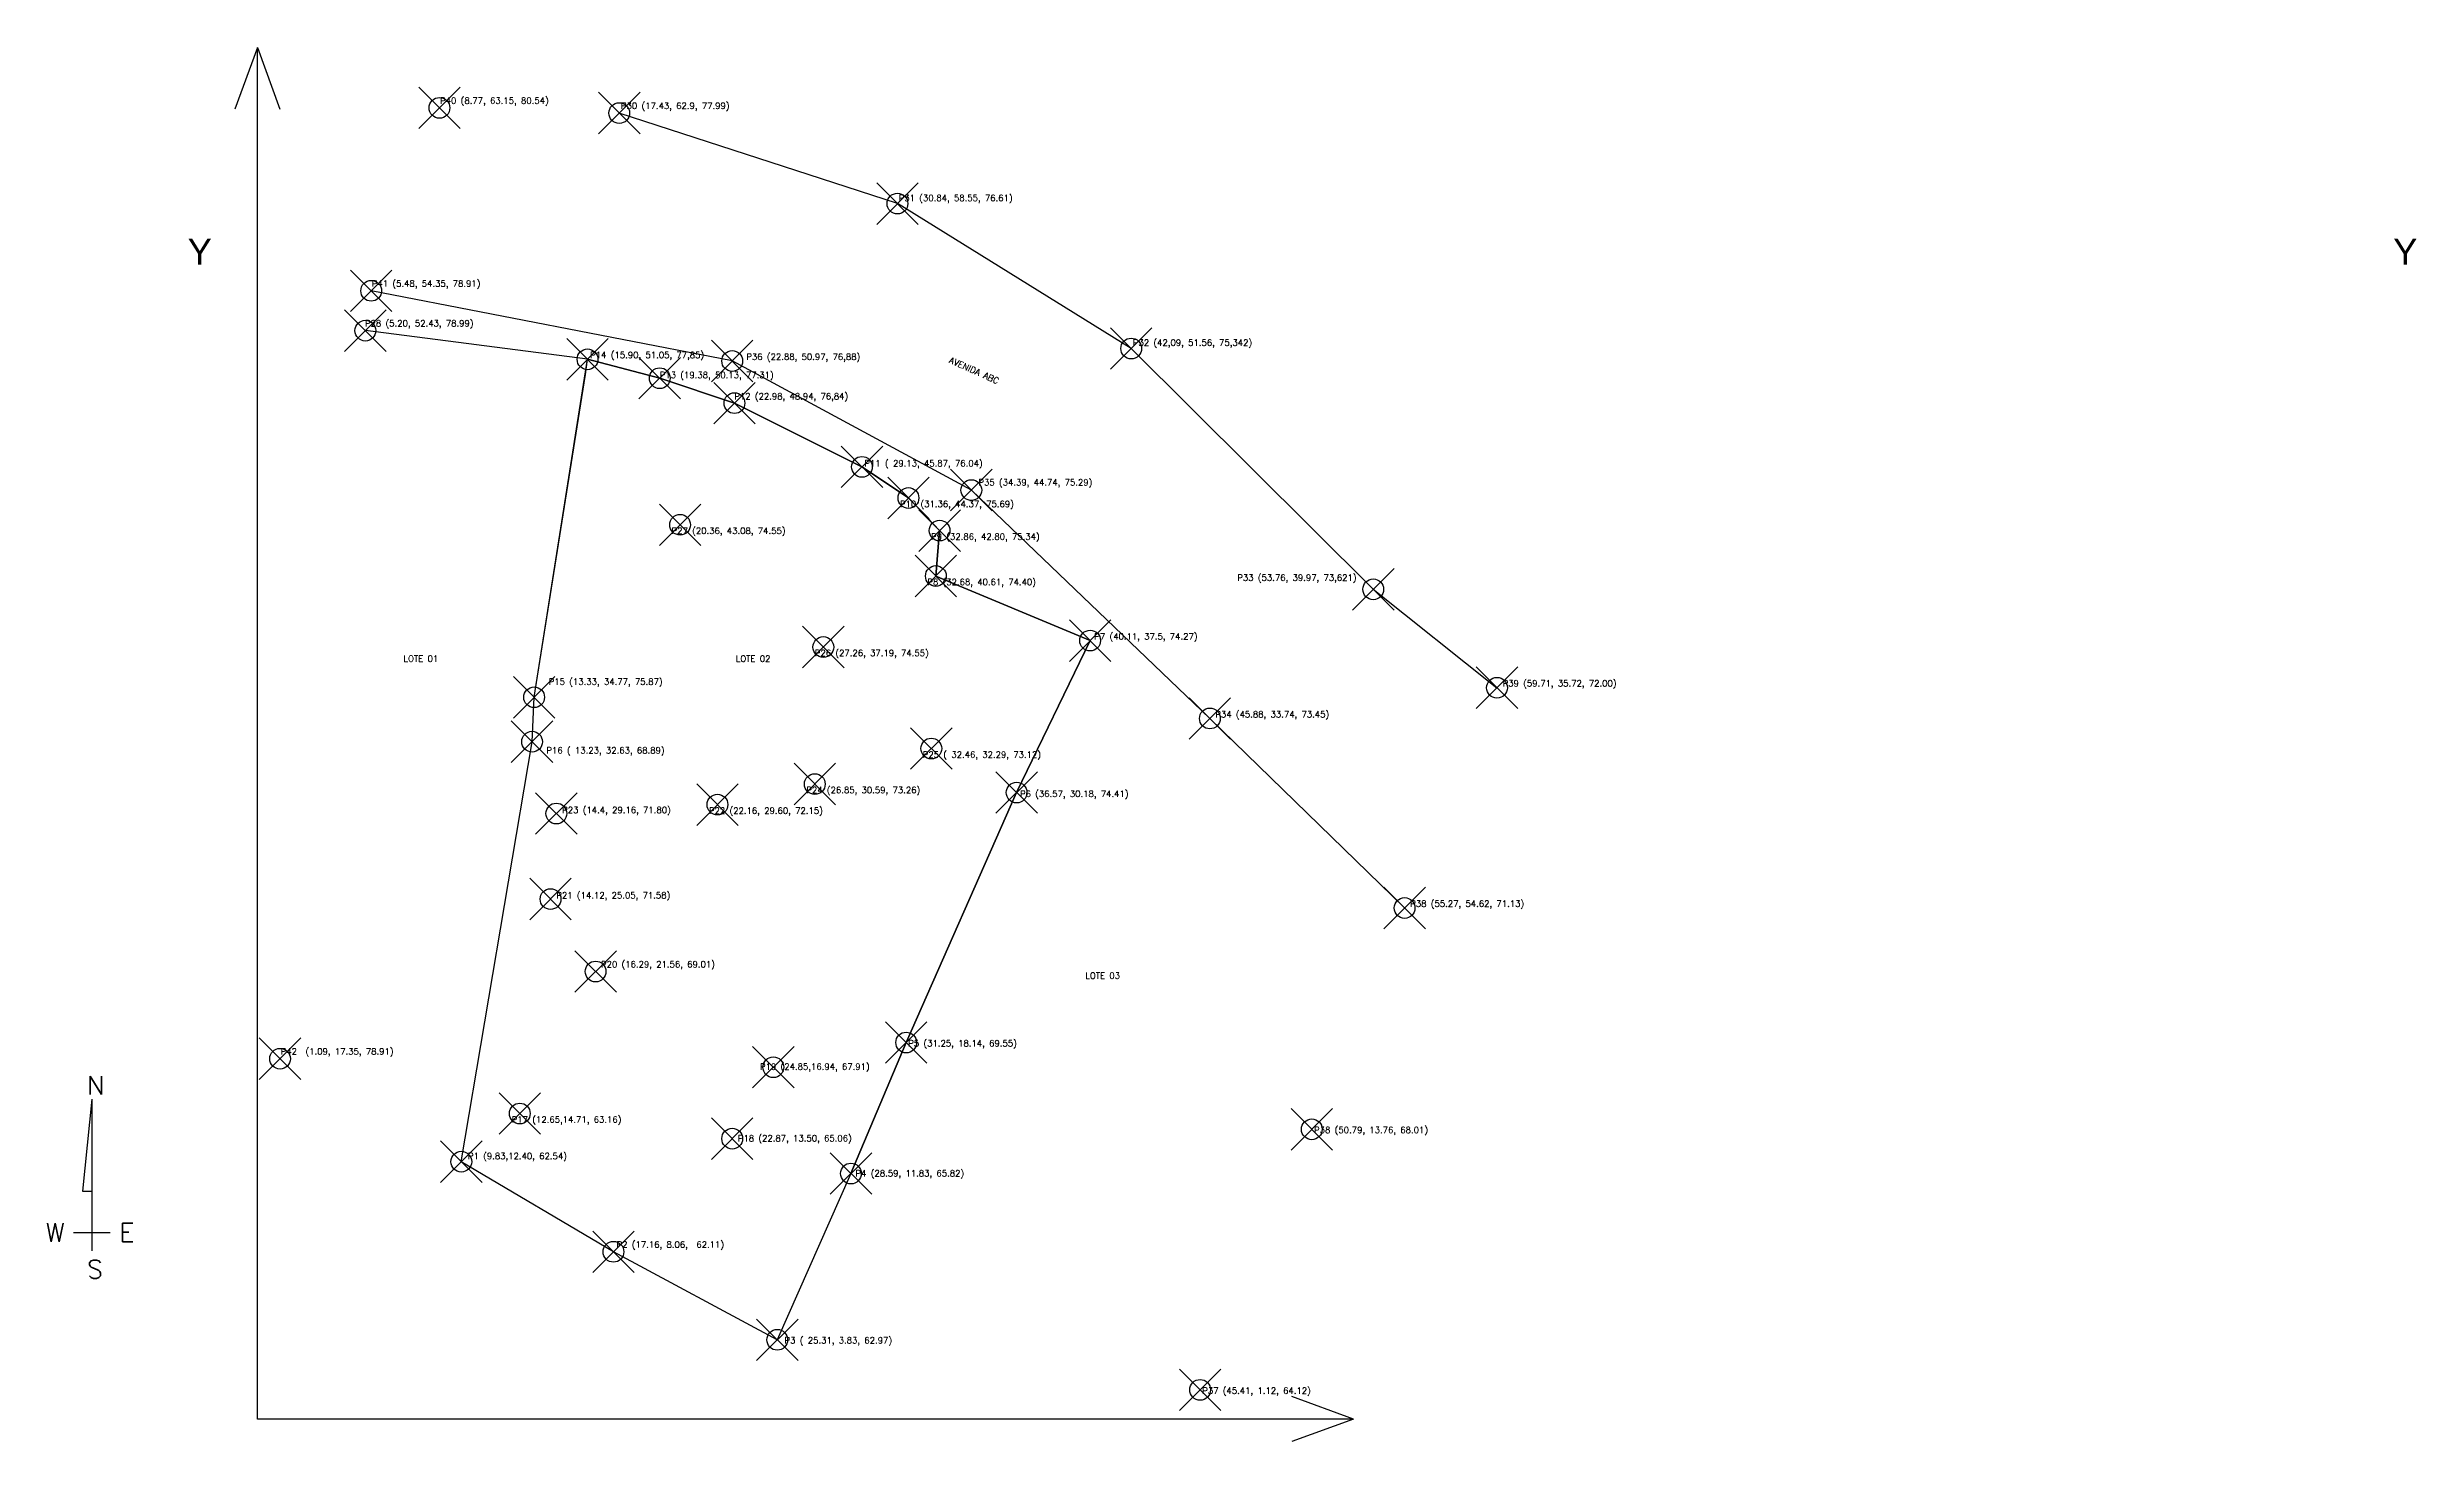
# Model space of a CAD drawing. Header units: inches. Extents: x 555647 to 1112117, y 8563097 to 17126483.
# Drawn here: x 556036.2 to 556150.3, y 8563213.5 to 8563280.6 of the extents above; entities that cross this region are included whole.
import ezdxf

# ---------------------------------------------------------------- set-up
doc = ezdxf.new("R2010")
doc.units = ezdxf.units.IN
doc.header["$MEASUREMENT"] = 0
doc.header["$PDMODE"] = 35
doc.header["$PDSIZE"] = -1
doc.linetypes.add('CONTINUO', pattern=[0])
for name, color, linetype in [('_CASA', 7, 'CONTINUO'), ('_MF', 7, 'CONTINUO'), ('_MURO', 7, 'CONTINUO'), ('_PN', 7, 'CONTINUO'), ('MF', 6, 'CONTINUO'), ('MURO', 5, 'CONTINUO'), ('PORTÃO', 1, 'Continuous')]:
    doc.layers.add(name, color=color, linetype=linetype)
doc.styles.add('ARIAL', font='ARIAL', dxfattribs={"height": 0.2})
doc.styles.add('SIMPLEX', font='simplex.shx', dxfattribs={"height": 0.3})

# ---------------------------------------------------------------- blocks, each defined once
blk = doc.blocks.new('SIMB_PONTO')
at = {"color": 0}
blk.add_point((0, 0), dxfattribs=at)
for tag in ['desc:', 'cota:', 'pto:']:
    blk.add_attdef(tag, (0, 0), '', height=1)
blk = doc.blocks.new('Norte2')
for p, q in [((0, 0.125), (0, -0.125)), ((0.28125, 0.0625), (0.28125, 0)), ((0.90625, 0), (0.28125, 0.0625)), ((0.90625, 0), (-0.125, 0))]:
    blk.add_line(p, q)
at = {"style": 'SIMPLEX'}
for s, p in [('W', (-0.0625, 0.3125)), ('S', (-0.3125, 0.03125)), ('N', (0.9375, 0.03125)), ('E', (-0.0625, -0.1875))]:
    blk.add_text(s, height=0.125, rotation=270, dxfattribs=at).set_placement(p)

msp = doc.modelspace()

# ---------------------------------------------------------------- linework, layer by layer
for p, q in [((556046.29, 8563280.61), (556045.2, 8563277.64)), ((556046.29, 8563214.54), (556046.29, 8563280.61)), ((556046.29, 8563280.61), (556047.37, 8563277.64)), ((556100.04, 8563254.51), (556106, 8563249.77, 65)), ((556092.17, 8563248.29), (556101.55, 8563239.16, 65)), ((556099.09, 8563214.54), (556096.12, 8563215.63)), ((556099.09, 8563214.54), (556046.29, 8563214.54)), ((556099.09, 8563214.54), (556096.12, 8563213.46))]:
    msp.add_line(p, q)
for points in [[(556086.4, 8563252.04), (556082.86, 8563244.72), (556077.54, 8563232.68), (556074.88, 8563226.37), (556071.33, 8563218.36), (556063.44, 8563222.6), (556056.11, 8563226.94), (556059.52, 8563247.17), (556059.62, 8563249.31), (556062.19, 8563265.59), (556062.19, 8563265.59), (556065.67, 8563264.68), (556069.27, 8563263.48), (556075.41, 8563260.41), (556077.65, 8563258.91), (556079.15, 8563257.34), (556078.97, 8563255.15), (556086.4, 8563252.04)], [(556078.97, 8563255.15), (556079.15, 8563257.34), (556077.65, 8563258.91), (556075.41, 8563260.41), (556069.27, 8563263.48), (556065.67, 8563264.68), (556062.19, 8563265.59)]]:
    msp.add_lwpolyline(points)
at = {"layer": 'MF'}
for points in [[(556100.04, 8563254.51), (556088.38, 8563266.11), (556077.12, 8563273.09), (556063.72, 8563277.45)], [(556092.17, 8563248.29), (556080.68, 8563259.29), (556069.16, 8563265.51), (556051.77, 8563268.89)]]:
    msp.add_lwpolyline(points, dxfattribs=at)
at = {"layer": 'MURO'}
msp.add_line((556062.19, 8563265.59), (556051.49, 8563266.97), dxfattribs=at)
for points in [[(556074.88, 8563226.37), (556071.33, 8563218.36), (556063.44, 8563222.6), (556056.11, 8563226.94), (556059.52, 8563247.17), (556059.62, 8563249.31), (556062.09, 8563264.86), (556062.19, 8563265.59)], [(556074.88, 8563226.37), (556077.54, 8563232.68), (556082.86, 8563244.72), (556086.4, 8563252.04)]]:
    msp.add_lwpolyline(points, dxfattribs=at)
at = {"layer": 'PORTÃO'}
msp.add_line((556086.4, 8563252.04), (556078.97, 8563255.15), dxfattribs=at)

# ---------------------------------------------------------------- block references
at = {"xscale": 7.086614173228346, "yscale": 7.086614173228346, "zscale": 7.086614173228346, "rotation": 90}
msp.add_blockref('Norte2', (556038.31, 8563223.53), dxfattribs=at)
at = {"layer": '_CASA', "color": 3}
ref = msp.add_blockref('SIMB_PONTO', (556082.86, 8563244.72, 74.42), dxfattribs=at)
ref.add_attrib('COTA', 'P6 (36.57, 30.18, 74.41)', (556083.02, 8563244.51, 74.42), dxfattribs={"layer": '0', "color": 7, "height": 0.3, "style": 'SIMPLEX'})
ref = msp.add_blockref('SIMB_PONTO', (556062.58, 8563236.1, 69.02), dxfattribs=at)
ref.add_attrib('COTA', 'P20 (16.29, 21.56, 69.01)', (556062.84, 8563236.3, 69.02), dxfattribs={"layer": '0', "color": 7, "height": 0.3, "style": 'SIMPLEX'})
at = {"layer": '_MF', "color": 40, "true_color": 0xf8d731}
ref = msp.add_blockref('SIMB_PONTO', (556055.06, 8563277.7, 65), dxfattribs=at)
ref.add_attrib('COTA', 'P40 (8.77, 63.15, 80.54)', (556055.09, 8563277.9, 65), dxfattribs={"layer": '0', "color": 7, "height": 0.3, "style": 'SIMPLEX'})
at = {"layer": '_MF', "color": 3}
ref = msp.add_blockref('SIMB_PONTO', (556063.72, 8563277.45, 77.99), dxfattribs=at)
ref.add_attrib('COTA', 'P30 (17.43, 62.9, 77.99)', (556063.8, 8563277.65, 77.99), dxfattribs={"layer": '0', "color": 7, "height": 0.3, "style": 'SIMPLEX'})
ref = msp.add_blockref('SIMB_PONTO', (556077.12, 8563273.09, 76.61), dxfattribs=at)
ref.add_attrib('COTA', 'P31 (30.84, 58.55, 76.61)', (556077.18, 8563273.21, 76.61), dxfattribs={"layer": '0', "color": 7, "height": 0.3, "style": 'SIMPLEX'})
ref = msp.add_blockref('SIMB_PONTO', (556051.77, 8563268.89, 78.92), dxfattribs=at)
ref.add_attrib('COTA', 'P41 (5.48, 54.35, 78.91)', (556051.8, 8563269.09, 78.92), dxfattribs={"layer": '0', "color": 7, "height": 0.3, "style": 'SIMPLEX'})
ref = msp.add_blockref('SIMB_PONTO', (556069.16, 8563265.51, 76.88), dxfattribs=at)
ref.add_attrib('COTA', 'P36 (22.88, 50.97, 76,88)', (556069.84, 8563265.56, 76.88), dxfattribs={"layer": '0', "color": 7, "height": 0.3, "style": 'SIMPLEX'})
ref = msp.add_blockref('SIMB_PONTO', (556088.38, 8563266.11, 75.34), dxfattribs=at)
ref.add_attrib('COTA', 'P32 (42,09, 51.56, 75,342)', (556088.46, 8563266.24, 75.34), dxfattribs={"layer": '0', "color": 7, "height": 0.3, "style": 'SIMPLEX'})
ref = msp.add_blockref('SIMB_PONTO', (556080.68, 8563259.29, 75.29), dxfattribs=at)
ref.add_attrib('COTA', 'P35 (34.39, 44.74, 75.29)', (556081.02, 8563259.51, 75.29), dxfattribs={"layer": '0', "color": 7, "height": 0.3, "style": 'SIMPLEX'})
ref = msp.add_blockref('SIMB_PONTO', (556100.04, 8563254.51, 73.62), dxfattribs=at)
ref.add_attrib('COTA', 'P33 (53.76, 39.97, 73,621)', (556093.49, 8563254.92, 73.62), dxfattribs={"layer": '0', "color": 7, "height": 0.3, "style": 'SIMPLEX'})
at = {"layer": '_MF', "color": 40, "true_color": 0xf8d731}
ref = msp.add_blockref('SIMB_PONTO', (556106, 8563249.77, 65), dxfattribs=at)
ref.add_attrib('COTA', 'P39 (59.71, 35.72, 72.00)', (556106.27, 8563249.83, 65), dxfattribs={"layer": '0', "color": 7, "height": 0.3, "style": 'SIMPLEX'})
at = {"layer": '_MF', "color": 3}
ref = msp.add_blockref('SIMB_PONTO', (556092.17, 8563248.29, 73.45), dxfattribs=at)
ref.add_attrib('COTA', 'P34 (45.88, 33.74, 73.45)', (556092.43, 8563248.34, 73.45), dxfattribs={"layer": '0', "color": 7, "height": 0.3, "style": 'SIMPLEX'})
at = {"layer": '_MF', "color": 40, "true_color": 0xf8d731}
ref = msp.add_blockref('SIMB_PONTO', (556101.55, 8563239.16, 65), dxfattribs=at)
ref.add_attrib('COTA', 'P38 (55.27, 54.62, 71.13)', (556101.82, 8563239.22, 65), dxfattribs={"layer": '0', "color": 7, "height": 0.3, "style": 'SIMPLEX'})
ref = msp.add_blockref('SIMB_PONTO', (556047.38, 8563231.9, 65), dxfattribs=at)
ref.add_attrib('COTA', 'P42  (1.09, 17.35, 78.91)', (556047.41, 8563232.1, 65), dxfattribs={"layer": '0', "color": 7, "height": 0.3, "style": 'SIMPLEX'})
at = {"layer": '_MURO', "color": 3}
ref = msp.add_blockref('SIMB_PONTO', (556051.49, 8563266.97, 79), dxfattribs=at)
ref.add_attrib('COTA', 'P28 (5.20, 52.43, 78.99)', (556051.47, 8563267.17, 79), dxfattribs={"layer": '0', "color": 7, "height": 0.3, "style": 'SIMPLEX'})
ref = msp.add_blockref('SIMB_PONTO', (556062.19, 8563265.59, 77.85), dxfattribs=at)
ref.add_attrib('COTA', 'P14 (15.90, 51.05, 77,85)', (556062.32, 8563265.65, 77.85), dxfattribs={"layer": '0', "color": 7, "height": 0.3, "style": 'SIMPLEX'})
ref = msp.add_blockref('SIMB_PONTO', (556065.67, 8563264.68, 77.31), dxfattribs=at)
ref.add_attrib('COTA', 'P13 (19.38, 50.13, 77.31)', (556065.67, 8563264.68), dxfattribs={"layer": '0', "color": 7, "height": 0.3, "style": 'SIMPLEX'})
ref = msp.add_blockref('SIMB_PONTO', (556069.27, 8563263.48, 76.85), dxfattribs=at)
ref.add_attrib('COTA', 'P12 (22.98, 48.94, 76,84)', (556069.26, 8563263.66, 76.85), dxfattribs={"layer": '0', "color": 7, "height": 0.3, "style": 'SIMPLEX'})
ref = msp.add_blockref('SIMB_PONTO', (556075.41, 8563260.41, 76.05), dxfattribs=at)
ref.add_attrib('COTA', 'P11 ( 29.13, 45.87, 76.04)', (556075.53, 8563260.43, 76.05), dxfattribs={"layer": '0', "color": 7, "height": 0.3, "style": 'SIMPLEX'})
ref = msp.add_blockref('SIMB_PONTO', (556077.65, 8563258.91, 75.69), dxfattribs=at)
ref.add_attrib('COTA', 'P10 (31.36, 44.37, 75.69)', (556077.24, 8563258.47, 75.69), dxfattribs={"layer": '0', "color": 7, "height": 0.3, "style": 'SIMPLEX'})
ref = msp.add_blockref('SIMB_PONTO', (556079.15, 8563257.34, 75.34), dxfattribs=at)
ref.add_attrib('COTA', 'P9 (32.86, 42.80, 75.34)', (556078.74, 8563256.9, 75.34), dxfattribs={"layer": '0', "color": 7, "height": 0.3, "style": 'SIMPLEX'})
ref = msp.add_blockref('SIMB_PONTO', (556078.97, 8563255.15, 74.4), dxfattribs=at)
ref.add_attrib('COTA', 'P8 (32.68, 40.61, 74.40)', (556078.56, 8563254.71, 74.4), dxfattribs={"layer": '0', "color": 7, "height": 0.3, "style": 'SIMPLEX'})
ref = msp.add_blockref('SIMB_PONTO', (556086.4, 8563252.04, 74.28), dxfattribs=at)
ref.add_attrib('COTA', 'P7 (40.11, 37.5, 74.27)', (556086.6, 8563252.09, 74.28), dxfattribs={"layer": '0', "color": 7, "height": 0.3, "style": 'SIMPLEX'})
ref = msp.add_blockref('SIMB_PONTO', (556059.62, 8563249.31, 75.88), dxfattribs=at)
ref.add_attrib('COTA', 'P15 (13.33, 34.77, 75.87)', (556060.32, 8563249.91, -0.08), dxfattribs={"layer": '0', "color": 7, "height": 0.3, "style": 'SIMPLEX'})
ref = msp.add_blockref('SIMB_PONTO', (556059.52, 8563247.17, 68.9), dxfattribs=at)
ref.add_attrib('COTA', 'P16 ( 13.23, 32.63, 68.89)', (556060.21, 8563246.6, 68.9), dxfattribs={"layer": '0', "color": 7, "height": 0.3, "style": 'SIMPLEX'})
ref = msp.add_blockref('SIMB_PONTO', (556060.69, 8563243.71, 71.59), dxfattribs=at)
ref.add_attrib('COTA', 'P23 (14.4, 29.16, 71.80)', (556060.97, 8563243.73, 71.59), dxfattribs={"layer": '0', "color": 7, "height": 0.3, "style": 'SIMPLEX'})
ref = msp.add_blockref('SIMB_PONTO', (556060.41, 8563239.59, 71.59), dxfattribs=at)
ref.add_attrib('COTA', 'P21 (14.12, 25.05, 71.58)', (556060.69, 8563239.62, 71.59), dxfattribs={"layer": '0', "color": 7, "height": 0.3, "style": 'SIMPLEX'})
ref = msp.add_blockref('SIMB_PONTO', (556077.54, 8563232.68, 69.56), dxfattribs=at)
ref.add_attrib('COTA', 'P5 (31.25, 18.14, 69.55)', (556077.64, 8563232.49, 69.56), dxfattribs={"layer": '0', "color": 7, "height": 0.3, "style": 'SIMPLEX'})
at = {"layer": '_MURO', "color": 40, "true_color": 0xf8d731}
ref = msp.add_blockref('SIMB_PONTO', (556097.08, 8563228.5, 65), dxfattribs=at)
ref.add_attrib('COTA', 'P38 (50.79, 13.76, 68.01)', (556097.19, 8563228.32, 65), dxfattribs={"layer": '0', "color": 7, "height": 0.3, "style": 'SIMPLEX'})
at = {"layer": '_MURO', "color": 3}
ref = msp.add_blockref('SIMB_PONTO', (556056.11, 8563226.94, 62.55), dxfattribs=at)
ref.add_attrib('COTA', 'P1 (9.83,12.40, 62.54)', (556056.43, 8563227.06, 62.55), dxfattribs={"layer": '0', "color": 7, "height": 0.3, "style": 'SIMPLEX'})
ref = msp.add_blockref('SIMB_PONTO', (556074.88, 8563226.37, 65.82), dxfattribs=at)
ref.add_attrib('COTA', 'P4 (28.59, 11.83, 65.82)', (556075.1, 8563226.23, 65.82), dxfattribs={"layer": '0', "color": 7, "height": 0.3, "style": 'SIMPLEX'})
ref = msp.add_blockref('SIMB_PONTO', (556063.44, 8563222.6, 62.12), dxfattribs=at)
ref.add_attrib('COTA', 'P2 (17.16, 8.06,  62.11)', (556063.59, 8563222.8), dxfattribs={"layer": '0', "color": 7, "height": 0.3, "style": 'SIMPLEX'})
ref = msp.add_blockref('SIMB_PONTO', (556071.33, 8563218.36, 62.98), dxfattribs=at)
ref.add_attrib('COTA', 'P3 ( 25.31, 3.83, 62.97)', (556071.68, 8563218.18, 62.98), dxfattribs={"layer": '0', "color": 7, "height": 0.3, "style": 'SIMPLEX'})
at = {"layer": '_MURO', "color": 40, "true_color": 0xf8d731}
ref = msp.add_blockref('SIMB_PONTO', (556091.7, 8563215.95, 65), dxfattribs=at)
ref.add_attrib('COTA', 'P37 (45.41, 1.12, 64.12)', (556091.8, 8563215.76, 65), dxfattribs={"layer": '0', "color": 7, "height": 0.3, "style": 'SIMPLEX'})
at = {"layer": '_PN', "color": 3}
ref = msp.add_blockref('SIMB_PONTO', (556066.65, 8563257.62, 74.55), dxfattribs=at)
ref.add_attrib('COTA', 'P27 (20.36, 43.08, 74.55)', (556066.24, 8563257.18, 74.55), dxfattribs={"layer": '0', "color": 7, "height": 0.3, "style": 'SIMPLEX'})
ref = msp.add_blockref('SIMB_PONTO', (556073.55, 8563251.73, 74.55), dxfattribs=at)
ref.add_attrib('COTA', 'P26 (27.26, 37.19, 74.55)', (556073.14, 8563251.29, 74.55), dxfattribs={"layer": '0', "color": 7, "height": 0.3, "style": 'SIMPLEX'})
ref = msp.add_blockref('SIMB_PONTO', (556078.75, 8563246.84, 74.55), dxfattribs=at)
ref.add_attrib('COTA', 'P25 ( 32.46, 32.29, 73.12)', (556078.34, 8563246.4, 74.55), dxfattribs={"layer": '0', "color": 7, "height": 0.3, "style": 'SIMPLEX'})
ref = msp.add_blockref('SIMB_PONTO', (556073.14, 8563245.13, 74.55), dxfattribs=at)
ref.add_attrib('COTA', 'P24 (26.85, 30.59, 73.26)', (556072.73, 8563244.69, 74.55), dxfattribs={"layer": '0', "color": 7, "height": 0.3, "style": 'SIMPLEX'})
ref = msp.add_blockref('SIMB_PONTO', (556068.45, 8563244.14, 74.55), dxfattribs=at)
ref.add_attrib('COTA', 'P22 (22.16, 29.60, 72.15)', (556068.04, 8563243.7, 74.55), dxfattribs={"layer": '0', "color": 7, "height": 0.3, "style": 'SIMPLEX'})
ref = msp.add_blockref('SIMB_PONTO', (556071.14, 8563231.49, 67.92), dxfattribs=at)
ref.add_attrib('COTA', 'P19 (24.85,16.94, 67.91)', (556070.5, 8563231.37, 67.92), dxfattribs={"layer": '0', "color": 7, "height": 0.3, "style": 'SIMPLEX'})
ref = msp.add_blockref('SIMB_PONTO', (556058.93, 8563229.26, 63.16), dxfattribs=at)
ref.add_attrib('COTA', 'P17 (12.65,14.71, 63.16)', (556058.54, 8563228.82, 63.16), dxfattribs={"layer": '0', "color": 7, "height": 0.3, "style": 'SIMPLEX'})
ref = msp.add_blockref('SIMB_PONTO', (556069.16, 8563228.05, 65.06), dxfattribs=at)
ref.add_attrib('COTA', 'P18 (22.87, 13.50, 65.06)', (556069.43, 8563227.92, 65.06), dxfattribs={"layer": '0', "color": 7, "height": 0.3, "style": 'SIMPLEX'})

# ---------------------------------------------------------------- texts
at = {"color": 7, "style": 'ARIAL'}
for p in [(556042.93, 8563270.15), (556149.17, 8563270.15)]:
    msp.add_text('Y', height=1.25, rotation=359.9977, dxfattribs=at).set_placement(p)
at = {"layer": '_PN', "color": 7, "style": 'SIMPLEX'}
msp.add_text('AVENIDA ABC', height=0.3, rotation=335.8776, dxfattribs=at).set_placement((556079.58, 8563265.44, 74.49))
for s, p in [('LOTE 01', (556053.33, 8563251.02, 74.49)), ('LOTE 02', (556069.33, 8563251.02, 74.49)), ('LOTE 03', (556086.17, 8563235.75, 74.49))]:
    msp.add_text(s, height=0.3, dxfattribs=at).set_placement(p)

doc.saveas('drawing.dxf')
